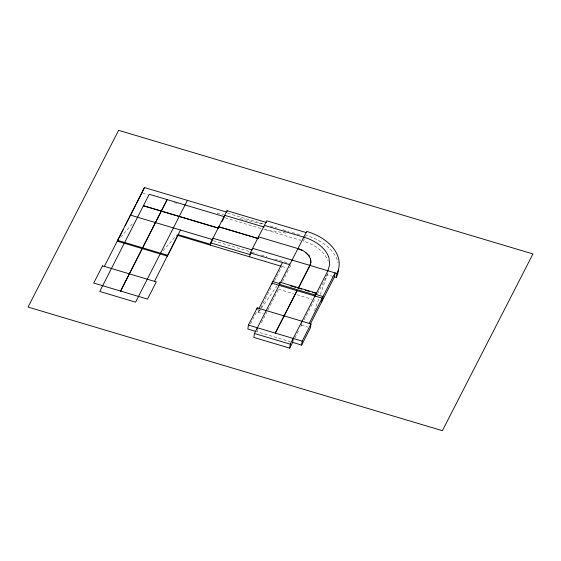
<?xml version="1.0" encoding="UTF-8"?>
<svg xmlns="http://www.w3.org/2000/svg" width="561" height="561" viewBox="0 0 561 561"><rect width="100%" height="100%" fill="white"/><g stroke="black" fill="none" stroke-linecap="round" stroke-linejoin="round"><path stroke-width="0.42" stroke-dasharray="2.81 2.1" d="M260.97 308.774L258.453 312.365L259.021 308.41M301.58 324.405L301.916 322.028M314.476 310.892L319.153 297.744M320.317 294.455L327.329 274.729A37.938 24.986 8.1 0 0 328.017 273.214M250.529 323.795L256.665 311.832L263.235 313.788M258.453 312.365L260.416 308.543M260.809 307.779L271.931 286.061M274.546 280.956L281.573 267.246M257.576 330.212L256.812 331.705L290.149 341.656M261.405 322.729L267.583 310.682M267.976 309.91L279.378 287.66M282.499 281.573L289.132 268.621M289.525 267.856L291.482 264.035M304.413 238.804L303.235 241.097A37.938 24.986 8.1 0 1 328.164 261.096M305.591 236.504L306.173 235.361A47.419 31.234 8.1 0 1 338.073 262.92M294.953 337.911L299.167 329.686M300.703 326.691L302.645 322.898M304.209 319.84L315.219 298.354M317.561 293.782L327.329 274.729L333.697 276.629M261.475 308.059L277.064 285.83M120.699 237.191L133.336 222.675M163.139 250.683L176.918 234.842M285.977 233.138L263.81 229.33L300.724 240.346M217.1 213.306L223.867 214.884M239.94 218.629L263.621 224.155M227.57 213.229L263.642 223.993M270.353 225.999L277.064 227.997M282.94 229.751L288.81 231.504M292.169 232.499L300.556 235.003M142.732 193.215L147.515 194.639M174.113 202.577L177.451 203.566M225.22 217.822L261.293 228.579M213.468 240.76L249.54 251.524M252.057 252.275L257.085 253.775M261.286 255.024L267.155 256.777M274.708 259.028L289.806 263.537M281.966 266.482L286.741 267.913M278.551 289.266L293.557 293.747M296.895 294.742L311.895 299.216M301.467 325.198L307.842 327.098"/><path stroke-width="0.84" d="M322.393 300.493L322.954 296.538L315.787 294.399L315.906 292.947L280.058 282.253L279.119 285.311M266.482 222.486L227.051 210.719L226.854 212.135L144.408 187.542L117.256 241.146L167.437 256.118L180.488 230.038M144.408 187.542L141.94 192.977M154.506 281.356L178.139 234.624L210.396 244.252L212.353 240.424M210.277 245.094L210.599 242.836L227.051 210.719M249.701 256.861L250.269 252.906L266.72 220.789L306.152 232.549M218.811 226.798L258.242 238.565L258.509 236.826L297.933 248.586L302.386 250.36L297.912 248.628M279.666 284.245L254.435 333.486L253.874 337.442L289.714 348.136L292.653 342.399L301.615 345.071L310.429 327.869L310.99 323.914L257.226 307.87L248.411 325.078L247.85 329.034L255.991 331.467M257.001 309.455L257.226 307.87M257.148 329.335L257.373 327.75M271.72 284.757L271.945 283.172L322.133 298.143L321.565 302.099M289.714 348.136L290.275 344.181L327.89 270.774L329.714 264.469L328.949 257.836A37.903 24.965 8.1 0 0 303.796 237.142L264.371 225.375M292.653 342.399L293.214 338.444M301.615 345.071L302.176 341.116L310.99 323.914M314.959 296.005L315.906 292.947M310.205 324.272L334.496 276.868L335.057 272.912L309.202 323.374M334.496 276.868L336.291 277.4L336.852 273.445A47.419 31.234 8.1 0 0 306.741 231.405L280.332 282.947M298.291 288.298L310.002 265.437L310.92 262.282L310.542 258.972L310.843 262.268L309.931 265.416L298.214 288.277M104.325 266.384L123.132 229.68M125.089 225.859L129.794 216.679M136.064 204.442L130.187 215.915L130.306 215.066L212.745 239.659L212.949 238.25L252.38 250.01M136.849 202.914L141.547 193.741M167.115 199.604L120.566 291.061M167.185 199.625L120.636 291.082M187.423 200.368L135.587 302.155L99.739 291.461L149.226 194.267L224.498 216.721L224.702 215.312L264.133 227.072M222.156 221.3L224.112 217.486M251.202 252.303L250.024 254.596L210.599 242.836M258.242 238.565L218.839 226.756M259.021 308.41L282.527 262.527M275.255 333.087L297 290.647M275.332 333.108L297.078 290.668M315.927 293.41L315.1 295.016L279.259 284.322L280.058 282.253M306.068 252.836C314.265 261.391 304.209 250.311 302.344 250.402M143.364 205.712L218.636 228.166M143.343 205.761L218.615 228.215M252.618 248.313L336.852 273.445M250.269 252.906L289.693 264.666M178.019 235.473L281.138 266.237M290.086 285.703L295.92 287.442M297.582 287.94L301.755 289.181M305.086 290.177L309.258 291.418M312.589 292.414L315.093 293.165M272.772 281.566L279.939 283.705M117.375 240.297L167.557 255.269M248.411 325.078L302.176 341.116M254.435 333.486L290.275 344.181M308.845 255.76L310.542 258.972M338.564 269.525A47.419 31.234 8.1 0 1 336.291 277.4M118.616 130.32L28.05 307.07L442.384 430.68L532.95 253.93L118.616 130.32M102.537 265.851L93.715 283.053L147.487 299.09L156.302 281.888L102.537 265.851"/></g></svg>
